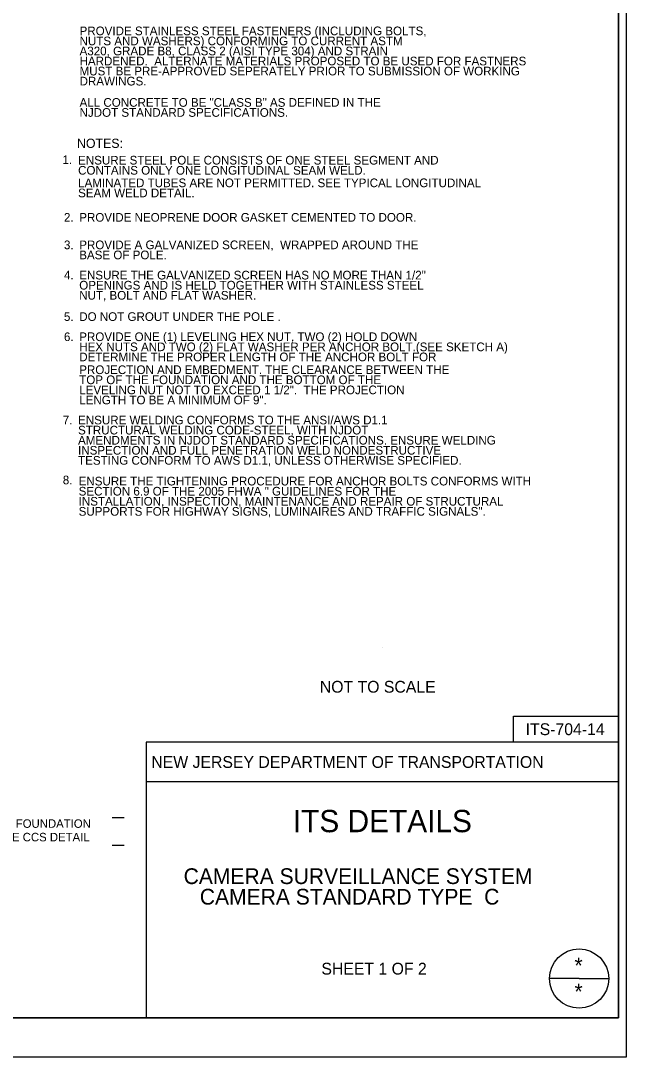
# Model space of a CAD drawing. Extents: x 507305 to 704973, y 495503 to 704964.
# Drawn here: x 508122.3 to 508353, y 495503.5 to 495898.4 of the extents above; entities that cross this region are included whole.
import ezdxf

# ---------------------------------------------------------------- set-up
doc = ezdxf.new("R2010")
doc.units = 0
doc.layers.add('1', color=7, linetype='Continuous')
doc.layers.add('41', color=7, linetype='Continuous')

msp = doc.modelspace()

# ---------------------------------------------------------------- linework, layer by layer
at = {"layer": '1'}
for p, q in [((508349.96, 495518.46), (508349.96, 496148.46)), ((508260.01, 495659.63), (508260.01, 495659.63)), ((508310.01, 495623.46), (508310.01, 495633.46)), ((508310.01, 495633.46), (508350.01, 495633.46)), ((508350.01, 495623.46), (508170.01, 495623.46)), ((508170.01, 495623.46), (508170.01, 495518.46)), ((508350.01, 495608.46), (508170.01, 495608.46)), ((508161.66, 495594.74), (508157.11, 495594.74)), ((508161.66, 495584.12), (508157.11, 495584.12)), ((508335.01, 495533.46), (508323.76, 495533.46)), ((508335.01, 495533.46), (508346.26, 495533.46)), ((507359.96, 495518.46), (508349.96, 495518.46)), ((508352.96, 495503.46), (507304.79, 495503.46))]:
    msp.add_line(p, q, dxfattribs=at)
msp.add_circle((508335.01, 495533.46), 11.25, dxfattribs=at)
at = {"layer": '41'}
for points in [[(507304.79, 496163.46), (508352.96, 496163.46), (508352.96, 495503.46), (507304.79, 495503.46)], [(507359.96, 496148.46), (508349.96, 496148.46), (508349.96, 495518.46), (507359.96, 495518.46)]]:
    msp.add_lwpolyline(points, close=True, dxfattribs=at)

# ---------------------------------------------------------------- texts
at = {"layer": '1'}
for s, height, p in [('PROVIDE STAINLESS STEEL FASTENERS (INCLUDING BOLTS, ', 3.3, (508144.7, 495892.89)), ('NUTS AND WASHERS) CONFORMING TO CURRENT ASTM ', 3.3, (508144.7, 495889.06)), ('A320, GRADE B8, CLASS 2 (AISI TYPE 304) AND STRAIN ', 3.3, (508144.7, 495885.23)), ('HARDENED.  ALTERNATE MATERIALS PROPOSED TO BE USED FOR FASTNERS ', 3.3, (508144.7, 495881.4)), ('MUST BE PRE-APPROVED SEPERATELY PRIOR TO SUBMISSION OF WORKING ', 3.3, (508144.7, 495877.58)), ('DRAWINGS.', 3.3, (508144.7, 495873.75)), ('ALL CONCRETE TO BE "CLASS B" AS DEFINED IN THE ', 3.3, (508144.7, 495865.63)), ('NJDOT STANDARD SPECIFICATIONS. ', 3.3, (508144.7, 495861.81)), ('NOTES:', 3.519, (508143.72, 495849.95)), ('1.', 3.3, (508138.18, 495843.79)), ('ENSURE STEEL POLE CONSISTS OF ONE STEEL SEGMENT AND ', 3.3, (508144.14, 495843.62)), ('CONTAINS ONLY ONE LONGITUDINAL SEAM WELD.', 3.3, (508144.14, 495839.77)), ('LAMINATED TUBES ARE NOT PERMITTED. SEE TYPICAL LONGITUDINAL ', 3.3, (508144.14, 495834.99)), ('SEAM WELD DETAIL.', 3.3, (508144.14, 495831.14)), ('2.', 3.3, (508138.75, 495821.84)), ('PROVIDE NEOPRENE DOOR GASKET CEMENTED TO DOOR.', 3.3, (508144.57, 495821.84)), ('3.', 3.3, (508138.75, 495811.36)), ('PROVIDE A GALVANIZED SCREEN,  WRAPPED AROUND THE ', 3.3, (508144.57, 495811.36)), ('BASE OF POLE.', 3.3, (508144.57, 495807.52)), ('4.', 3.3, (508138.75, 495799.83)), ('ENSURE THE GALVANIZED SCREEN HAS NO MORE THAN 1/2" ', 3.3, (508144.57, 495799.83)), ('OPENINGS AND IS HELD TOGETHER WITH STAINLESS STEEL ', 3.3, (508144.57, 495795.99)), ('NUT, BOLT AND FLAT WASHER.', 3.3, (508144.57, 495792.14)), ('5.', 3.3, (508138.75, 495784.03)), ('DO NOT GROUT UNDER THE POLE .', 3.3, (508144.57, 495784.03)), ('6.', 3.3, (508138.75, 495776.35)), ('PROVIDE ONE (1) LEVELING HEX NUT, TWO (2) HOLD DOWN ', 3.3, (508144.57, 495776.35)), ('HEX NUTS AND TWO (2) FLAT WASHER PER ANCHOR BOLT.(SEE SKETCH A)', 3.3, (508144.57, 495772.5)), ('DETERMINE THE PROPER LENGTH OF THE ANCHOR BOLT FOR', 3.3, (508144.57, 495768.66)), ('PROJECTION AND EMBEDMENT. THE CLEARANCE BETWEEN THE ', 3.3, (508144.57, 495763.78)), ('TOP OF THE FOUNDATION AND THE BOTTOM OF THE', 3.3, (508144.57, 495759.94)), ('LEVELING NUT NOT TO EXCEED 1 1/2".  THE PROJECTION', 3.3, (508144.57, 495756.1)), ('LENGTH TO BE A MINIMUM OF 9".', 3.3, (508144.57, 495752.25)), ('7.', 3.3, (508138.31, 495744.61)), ('ENSURE WELDING CONFORMS TO THE ANSI/AWS D1.1 ', 3.3, (508144.13, 495744.61)), ('STRUCTURAL WELDING CODE-STEEL, WITH NJDOT ', 3.3, (508144.13, 495740.77)), ('AMENDMENTS IN NJDOT STANDARD SPECIFICATIONS. ENSURE WELDING ', 3.3, (508144.13, 495736.92)), ('INSPECTION AND FULL PENETRATION WELD NONDESTRUCTIVE ', 3.3, (508144.13, 495733.08)), ('TESTING CONFORM TO AWS D1.1, UNLESS OTHERWISE SPECIFIED. ', 3.3, (508144.13, 495729.24)), ('8.', 3.3, (508138.31, 495721.78)), ('ENSURE THE TIGHTENING PROCEDURE FOR ANCHOR BOLTS CONFORMS WITH', 3.3, (508144.35, 495721.34)), ('SECTION 6.9 OF THE 2005 FHWA " GUIDELINES FOR THE ', 3.3, (508144.35, 495717.49)), ('SUPPORTS FOR HIGHWAY SIGNS, LUMINAIRES AND TRAFFIC SIGNALS".', 3.3, (508144.35, 495709.81)), ('INSTALLATION, INSPECTION, MAINTENANCE AND REPAIR OF STRUCTURAL ', 3.3, (508144.35, 495713.65)), ('NOT TO SCALE', 4.5, (508236.22, 495642.38)), ('ITS-704-14', 4.5, (508314.62, 495626.21)), ('NEW JERSEY DEPARTMENT OF TRANSPORTATION', 4.5, (508172.03, 495613.71)), ('ITS DETAILS', 8.5, (508225.95, 495589.21)), ('CAMERA SURVEILLANCE SYSTEM', 6, (508184.34, 495569.46)), ('CAMERA STANDARD TYPE  C', 6, (508190.5, 495561.63)), ('SHEET 1 OF 2', 4.5, (508236.82, 495534.96)), ('*', 6, (508333.22, 495535.42)), ('*', 6, (508333.23, 495525.49))]:
    msp.add_text(s, height=height, dxfattribs=at).set_placement(p)
for s, p in [('SEE FOUNDATION', (508110.55, 495590.89)), ('TYPE CCS DETAIL', (508110.55, 495585.73))]:
    msp.add_text(s, height=3.2338, rotation=360, dxfattribs=at).set_placement(p)

doc.saveas('drawing.dxf')
